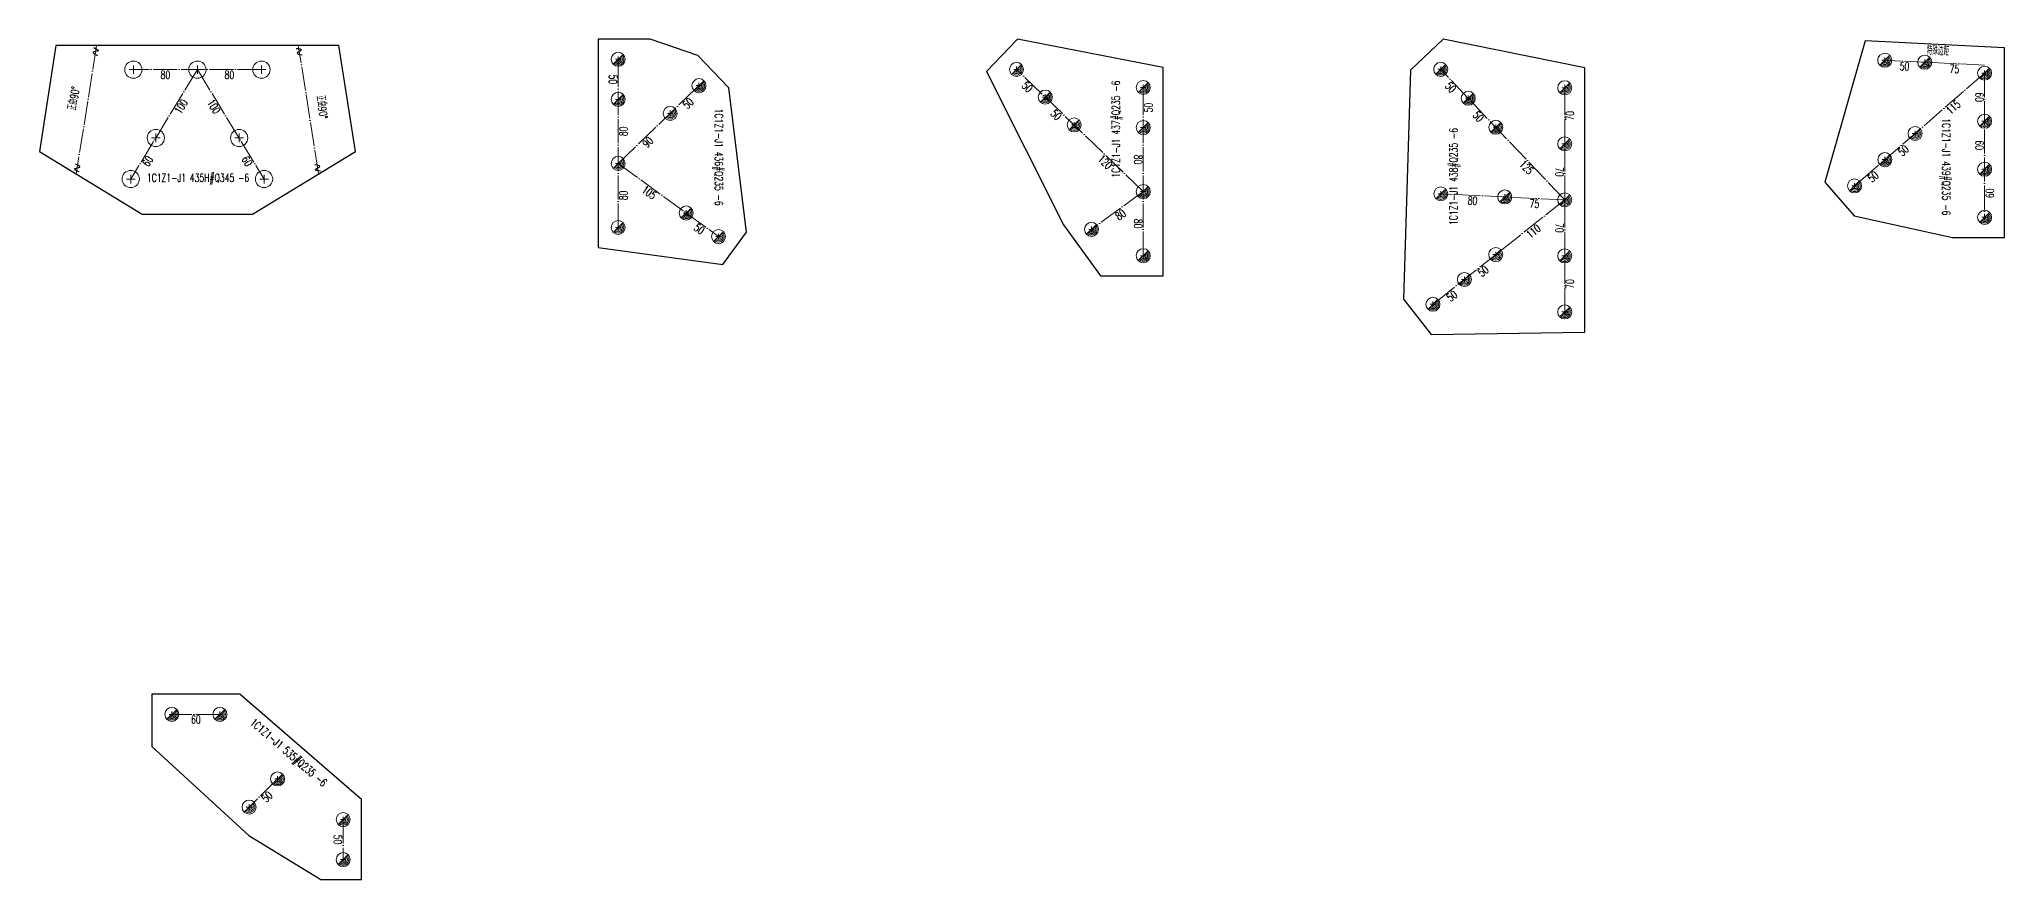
# Model space of a CAD drawing. Header units: millimetres. Extents: x 30 to 11727, y -2744 to 50.
# Drawn here: x 6136 to 8592, y -2656 to -1607 of the extents above; entities that cross this region are included whole.
import ezdxf
from ezdxf.enums import TextEntityAlignment as Align

# ---------------------------------------------------------------- set-up
doc = ezdxf.new("R2010")
doc.units = ezdxf.units.MM
doc.header["$LTSCALE"] = 20
doc.linetypes.add('DASHDOT2X', pattern=[1.75, 1.5, -0.125, 0, -0.125])
for name, color, linetype, lineweight in [('1', 7, 'Continuous', 25), ('11', 1, 'Continuous', 13), ('12', 7, 'Continuous', 13), ('4', 4, 'Continuous', 18), ('5', 7, 'Continuous', 13), ('7', 3, 'DASHDOT2X', 13), ('8', 6, 'DASHDOT2X', 13)]:
    doc.layers.add(name, color=color, linetype=linetype, lineweight=lineweight)
doc.styles.get("Standard").update_dxf_attribs({"font": 'simplex', "width": 0.7, "bigfont": 'gbhzfs.shx'})

# ---------------------------------------------------------------- blocks, each defined once
blk = doc.blocks.new('M20')
for p, q in [((-0.5, 0), (0.5, 0)), ((0, -0.5), (0, 0.5))]:
    blk.add_line(p, q)
blk.add_circle((0, 0), 1)
blk = doc.blocks.new('M16')
for p, q in [((-0.71, -0.71), (0.71, 0.71)), ((-0.4, 0), (0.4, 0)), ((0, 0.4), (0, -0.4))]:
    blk.add_line(p, q)
blk.add_circle((0, 0), 1)
for radius in [0.8, 0.6, 0.4, 0.2]:
    blk.add_arc((0, 0), radius, 225, 45)

msp = doc.modelspace()

# ---------------------------------------------------------------- linework, layer by layer
at = {"layer": '1'}
for p, q in [((6157.3, -1614.5), (6136.5, -1746.5)), ((6510.7, -1614.5), (6157.3, -1614.5)), ((6531.6, -1746.5), (6510.7, -1614.5)), ((6899.8, -1606.6), (6834.8, -1606.6)), ((6834.8, -1606.6), (6834.8, -1866.6)), ((6959.3, -1627), (6899.8, -1606.6)), ((7358.9, -1606.6), (7320, -1647)), ((7540.9, -1641.8), (7358.9, -1606.6)), ((7890.6, -1606.6), (7850, -1645.2)), ((8067.5, -1642.1), (7890.6, -1606.6)), ((8418.1, -1608.6), (8367.5, -1784.9)), ((8592.2, -1617.1), (8418.1, -1608.6)), ((8592.2, -1853.9), (8592.2, -1617.1)), ((6998.1, -1667.3), (6959.3, -1627)), ((7540.9, -1901.8), (7540.9, -1641.8)), ((7850, -1645.2), (7840.9, -1931.1)), ((8067.5, -1972.1), (8067.5, -1642.1)), ((7020, -1847.4), (6998.1, -1667.3)), ((7320, -1647), (7416.3, -1838.4)), ((6136.5, -1746.5), (6265, -1824.9)), ((6403, -1824.9), (6531.6, -1746.5)), ((8367.5, -1784.9), (8404.2, -1827.2)), ((6265, -1824.9), (6403, -1824.9)), ((7416.3, -1838.4), (7462.5, -1901.8)), ((8404.2, -1827.2), (8527.2, -1853.9)), ((6990.6, -1887.8), (7020, -1847.4)), ((8527.2, -1853.9), (8592.2, -1853.9)), ((6834.8, -1866.6), (6990.6, -1887.8)), ((7462.5, -1901.8), (7540.9, -1901.8)), ((7840.9, -1931.1), (7875.7, -1975)), ((7875.7, -1975), (8067.5, -1972.1)), ((6387.1, -2424.5), (6277.1, -2424.5)), ((6277.1, -2424.5), (6277.1, -2489.5)), ((6539.1, -2555.9), (6387.1, -2424.5)), ((6277.1, -2489.5), (6398.4, -2600.7)), ((6539.1, -2655.9), (6539.1, -2555.9)), ((6398.4, -2600.7), (6488.1, -2655.9)), ((6488.1, -2655.9), (6539.1, -2655.9))]:
    msp.add_line(p, q, dxfattribs=at)
for points in [[(6204.5, -1617), (6210, -1620.9), (6203.6, -1622.9), (6209.1, -1626.8)], [(6457.6, -1617.9), (6464, -1619.9), (6458.6, -1623.8), (6464.9, -1625.8)], [(6186.1, -1772.2), (6180.6, -1768.3), (6187, -1766.3), (6181.5, -1762.4)], [(6487.9, -1771.3), (6481.5, -1769.2), (6487, -1765.3), (6480.6, -1763.3)]]:
    msp.add_spline(points, degree=3, dxfattribs=at)
at = {"layer": '7'}
for p, q in [((6334, -1644.4), (6250.7, -1781.1)), ((6414, -1644.5), (6254, -1644.5)), ((6334, -1644.5), (6417.3, -1781.1)), ((6859.8, -1841.6), (6859.8, -1631.6)), ((7515.9, -1796.8), (7357.5, -1644.2)), ((8042.5, -1807.1), (7887.5, -1644.1)), ((8567.2, -1638.9), (8442.4, -1632.8)), ((6859.8, -1761.6), (6960.7, -1664.5)), ((7515.9, -1876.8), (7515.9, -1666.8)), ((8042.5, -1947.1), (8042.5, -1667.1)), ((8567.2, -1648.9), (8404.7, -1789.7)), ((8567.2, -1648.9), (8567.2, -1828.9)), ((6859.8, -1761.6), (6985.1, -1852.9)), ((7515.9, -1796.8), (7451.2, -1843.9)), ((8042.5, -1807.1), (7877.9, -1937.5)), ((8042.5, -1807.1), (7887.7, -1799.6)), ((6362.1, -2449.5), (6302.1, -2449.5)), ((6434.2, -2530.2), (6398.6, -2565.3)), ((6516.1, -2580.9), (6516.1, -2630.9))]:
    msp.add_line(p, q, dxfattribs=at)
at = {"layer": '8'}
for p, q in [((6208, -1614.5), (6182.6, -1774.7)), ((6485.4, -1774.7), (6460.1, -1614.5))]:
    msp.add_line(p, q, dxfattribs=at)

# ---------------------------------------------------------------- block references
at = {"layer": '5'}
for name, p, xscale, yscale, zscale in [('M20', (6254, -1644.5), 10.75, 10.75, 10.75), ('M20', (6334, -1644.5), 10.75, 10.75, 10.75), ('M20', (6414, -1644.5), 10.75, 10.75, 10.75), ('M16', (6859.8, -1631.6), 8.75, 8.75, 8.75), ('M16', (7357.5, -1644.2), 8.75, 8.75, 8.75), ('M16', (7887.5, -1644.1), 8.75, 8.75, 8.75), ('M16', (8442.4, -1632.8), 8.75, 8.75, 8.75), ('M16', (8492.3, -1635.3), 8.75, 8.75, 8.75), ('M16', (8567.2, -1648.9), 8.75, 8.75, 8.75), ('M16', (6960.7, -1664.5), 8.75, 8.75, 8.75), ('M16', (7515.9, -1666.8), 8.75, 8.75, 8.75), ('M16', (8042.5, -1667.1), 8.75, 8.75, 8.75), ('M16', (6859.8, -1681.6), 8.75, 8.75, 8.75), ('M16', (6924.7, -1699.2), 8.75, 8.75, 8.75), ('M16', (7393.5, -1678.8), 8.75, 8.75, 8.75), ('M16', (7922, -1680.3), 8.75, 8.75, 8.75), ('M16', (7429.5, -1713.5), 8.75, 8.75, 8.75), ('M16', (7515.9, -1716.8), 8.75, 8.75, 8.75), ('M16', (7956.4, -1716.5), 8.75, 8.75, 8.75), ('M16', (8480.3, -1724.2), 8.75, 8.75, 8.75), ('M16', (8567.2, -1708.9), 8.75, 8.75, 8.75), ('M20', (6282, -1729.8), 10.75, 10.75, 10.75), ('M20', (6386.1, -1729.8), 10.75, 10.75, 10.75), ('M16', (8042.5, -1737.1), 8.75, 8.75, 8.75), ('M16', (6859.8, -1761.6), 8.75, 8.75, 8.75), ('M16', (8442.5, -1756.9), 8.75, 8.75, 8.75), ('M16', (8567.2, -1768.9), 8.75, 8.75, 8.75), ('M20', (6250.7, -1781.1), 10.75, 10.75, 10.75), ('M20', (6417.3, -1781.1), 10.75, 10.75, 10.75), ('M16', (7515.9, -1796.8), 8.75, 8.75, 8.75), ('M16', (7887.7, -1799.6), 8.75, 8.75, 8.75), ('M16', (8404.7, -1789.7), 8.75, 8.75, 8.75), ('M16', (6944.7, -1823.5), 8.75, 8.75, 8.75), ('M16', (7967.6, -1803.5), 8.75, 8.75, 8.75), ('M16', (8042.5, -1807.1), 8.75, 8.75, 8.75), ('M16', (6859.8, -1841.6), 8.75, 8.75, 8.75), ('M16', (7451.2, -1843.9), 8.75, 8.75, 8.75), ('M16', (8567.2, -1828.9), 8.75, 8.75, 8.75), ('M16', (6985.1, -1852.9), 8.75, 8.75, 8.75), ('M16', (7515.9, -1876.8), 8.75, 8.75, 8.75), ('M16', (7956.3, -1875.4), 8.75, 8.75, 8.75), ('M16', (8042.5, -1877.1), 8.75, 8.75, 8.75), ('M16', (7917.1, -1906.5), 8.75, 8.75, 8.75), ('M16', (7877.9, -1937.5), 8.75, 8.75, 8.75), ('M16', (8042.5, -1947.1), 8.75, 8.75, 8.75), ('M16', (6302.1, -2449.5), 8.75, 8.75, 8.75), ('M16', (6362.1, -2449.5), 8.75, 8.75, 8.75), ('M16', (6434.2, -2530.2), 8.75, 8.75, 8.75), ('M16', (6398.6, -2565.3), 8.75, 8.75, 8.75), ('M16', (6516.1, -2580.9), 8.75, 8.75, 8.75), ('M16', (6516.1, -2630.9), 8.75, 8.75, 8.75)]:
    msp.add_blockref(name, p, dxfattribs=dict(at, xscale=xscale, yscale=yscale, zscale=zscale))

# ---------------------------------------------------------------- texts
at = {"layer": '11', "color": 0, "width": 0.7}
msp.add_text('特殊边距', height=10, rotation=357.2217, dxfattribs=at).set_placement((8509, -1616.4), align=Align.TOP_CENTER)
at = {"layer": '11', "width": 0.7}
for s, rotation, p in [('50', 357.2217, (8467.3, -1635.5)), ('75', 357.2217, (8529.7, -1638.6)), ('50', 270, (6858.3, -1656.6)), ('50', 316.0742, (7374.4, -1662.6)), ('50', 313.5465, (7903.6, -1663.2)), ('100', 58.637, (6309.3, -1687.9)), ('100', 301.3635, (6358.8, -1687.9)), ('50', 43.9258, (6943.7, -1682.9)), ('50', 316.0742, (7410.4, -1697.3)), ('50', 90, (7517.4, -1691.8)), ('115', 40.9224, (8524.8, -1687.7)), ('60', 270, (8565.7, -1678.9)), ('80', 90, (6861.3, -1721.6)), ('50', 313.5465, (7938.1, -1699.5)), ('70', 90, (8044, -1702.1)), ('90', 43.926, (6893.3, -1731.5)), ('50', 40.8969, (8462.4, -1741.7)), ('60', 270, (8565.7, -1738.9)), ('60', 58.6372, (6267.6, -1756.2)), ('60', 301.3635, (6400.4, -1756.2)), ('120', 316.0742, (7471.7, -1756.2)), ('80', 270, (7514.4, -1756.8)), ('125', 313.5465, (7998.4, -1762.9)), ('70', 270, (8041, -1772.1)), ('105', 323.9268, (6901.4, -1793.8)), ('50', 40.8969, (8424.6, -1774.4)), ('80', 90, (6861.3, -1801.6)), ('80', 357.2217, (7927.6, -1803.1)), ('75', 357.2217, (8005, -1806.8)), ('60', 90, (8568.7, -1798.9)), ('50', 323.9268, (6964, -1839.4)), ('80', 36.0851, (7484.5, -1821.6)), ('80', 270, (7514.4, -1836.8)), ('110', 38.3789, (8000.3, -1842.5)), ('70', 270, (8041, -1842.1)), ('50', 38.3692, (7937.6, -1892.1)), ('70', 90, (8044, -1912.1)), ('50', 38.3692, (7898.4, -1923.2)), ('50', 44.5827, (6417.5, -2548.8)), ('50', 270, (6514.6, -2605.9))]:
    msp.add_text(s, height=10, rotation=rotation, dxfattribs=at).set_placement(p, align=Align.TOP_CENTER)
for s, p in [('80', (6294, -1646)), ('80', (6374, -1646)), ('60', (6332.1, -2451))]:
    msp.add_text(s, height=10, dxfattribs=at).set_placement(p, align=Align.TOP_CENTER)
at = {"layer": '12', "width": 0.7}
for s, rotation, p in [('1C1Z1-J1 437#Q235 -6 ', 90, (7489.7, -1779.4)), ('1C1Z1-J1 436#Q235 -6 ', 270, (6977.7, -1693.2)), ('1C1Z1-J1 438#Q235 -6 ', 90, (7911.5, -1838.5))]:
    msp.add_text(s, height=10, rotation=rotation, dxfattribs=at).set_placement(p, align=Align.BOTTOM_LEFT)
for s, rotation, p in [('1C1Z1-J1 439#Q235 -6 ', 270, (8524.3, -1705.2)), ('1C1Z1-J1 535#Q235 -6 ', 319.1534, (6405.5, -2453.6))]:
    msp.add_text(s, height=10, rotation=rotation, dxfattribs=at).set_placement(p, align=Align.TOP_LEFT)
msp.add_text('1C1Z1-J1 435H#Q345 -6 ', height=10, dxfattribs=at).set_placement((6270.9, -1774.5), align=Align.TOP_LEFT)
at = {"layer": '4', "width": 0.7}
for rotation, p in [(81.0166, (6177.1, -1664.9)), (278.9787, (6497, -1705.3))]:
    msp.add_text('正曲90°', height=10, rotation=rotation, dxfattribs=at).set_placement(p, align=Align.TOP_RIGHT)

doc.saveas('drawing.dxf')
